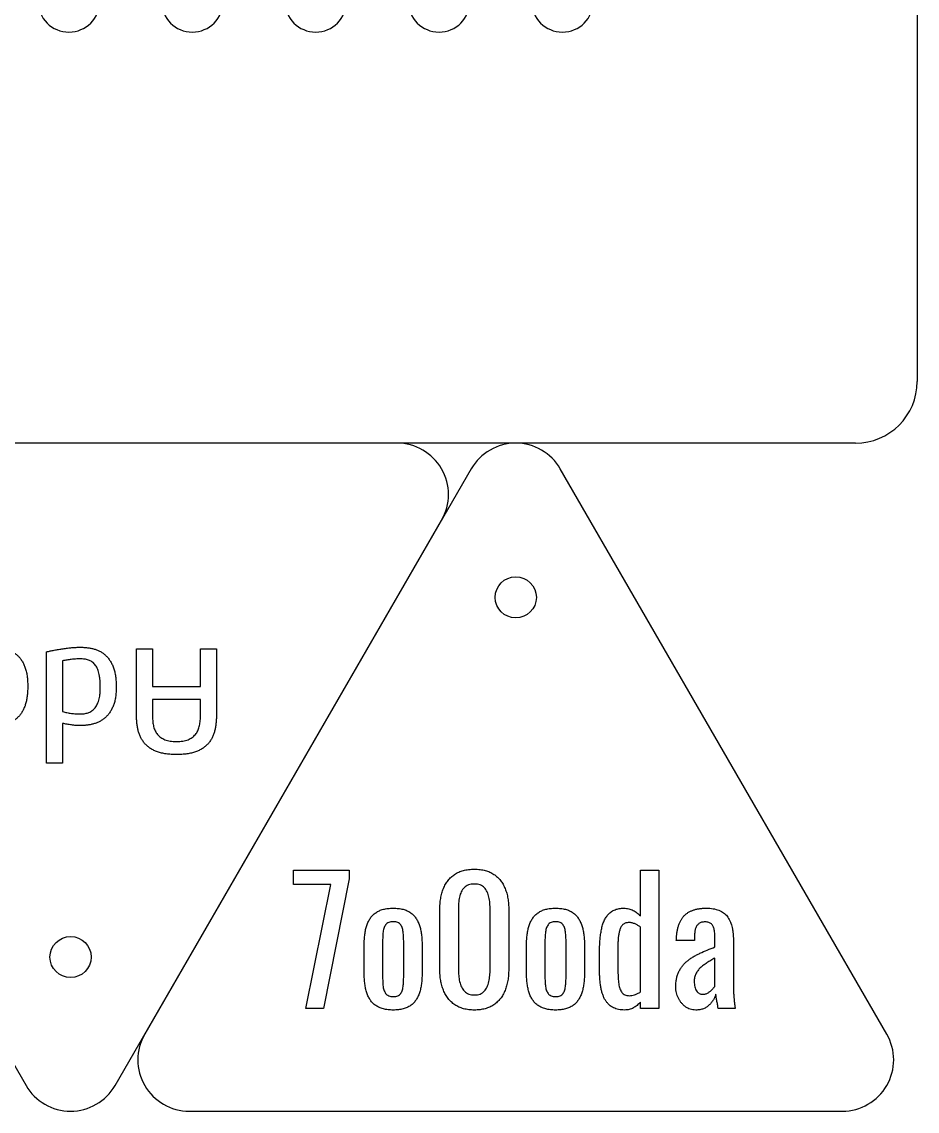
# Model space of a CAD drawing. Header units: millimetres. Extents: x 9 to 348, y 407 to 812.
# Drawn here: x 304.9 to 348.4, y 494.4 to 547.4 of the extents above; entities that cross this region are included whole.
import ezdxf

# ---------------------------------------------------------------- set-up
doc = ezdxf.new("R2010")
doc.units = ezdxf.units.MM

# ---------------------------------------------------------------- blocks, each defined once
blk = doc.blocks.new('Mahmoud')
at = {"color": 179, "linetype": 'Continuous', "lineweight": 25}
for p, q in [((16.212, 31.25), (0.335, 3.75)), ((36.419, 3.75), (20.542, 31.25)), ((7.57, 11.734), (10.279, 11.734)), ((7.57, 11.034), (7.57, 11.734)), ((10.279, 11.734), (10.279, 11.3)), ((24.441, 11.734), (25.336, 11.734)), ((24.441, 9.501), (24.441, 11.734)), ((25.336, 11.734), (25.336, 5)), ((10.279, 11.3), (9.025, 5)), ((9.384, 11.034), (7.57, 11.034)), ((8.164, 5), (9.384, 11.034)), ((14.682, 6.905), (14.682, 9.799)), ((15.585, 9.806), (15.585, 6.898)), ((17.131, 6.898), (17.131, 9.806)), ((18.035, 9.799), (18.035, 6.905)), ((24.441, 5.804), (24.441, 8.958)), ((27.07, 8.537), (27.07, 8.299)), ((11.005, 6.699), (11.005, 8.1)), ((11.9, 8.15), (11.9, 6.639)), ((12.928, 6.639), (12.928, 8.15)), ((13.821, 8.1), (13.821, 6.699)), ((18.9, 6.699), (18.9, 8.1)), ((19.795, 8.15), (19.795, 6.639)), ((20.822, 6.639), (20.822, 8.15)), ((21.716, 8.1), (21.716, 6.699)), ((23.346, 8.167), (23.346, 6.806)), ((27.07, 8.299), (26.184, 8.299)), ((28.064, 7.992), (28.064, 8.337)), ((28.959, 8.354), (28.959, 6.156)), ((22.452, 6.882), (22.452, 7.817)), ((28.064, 6.086), (28.064, 7.451)), ((9.025, 5), (8.164, 5)), ((24.441, 5), (24.441, 5.299)), ((25.336, 5), (24.441, 5)), ((29.043, 5), (28.224, 5)), ((2.5, 0), (34.254, 0))]:
    blk.add_line(p, q, dxfattribs=at)
blk.add_circle((18.377, 25), 1, dxfattribs=at)
for centre, start, end in [((18.377, 30), 30, 150), ((2.5, 2.5), 150, 270), ((34.254, 2.5), 270, 30)]:
    blk.add_arc(centre, 2.5, start, end, dxfattribs=at)
for points, knots in [([(14.682, 9.799), (14.684, 9.894), (14.688, 10.079), (14.721, 10.348), (14.777, 10.598), (14.851, 10.83), (14.952, 11.041), (15.077, 11.23), (15.229, 11.391), (15.373, 11.506), (15.501, 11.583), (15.604, 11.634), (15.714, 11.678), (15.831, 11.713), (15.955, 11.739), (16.085, 11.758), (16.221, 11.771), (16.315, 11.772), (16.362, 11.773)], [0, 0, 0, 0, 0.096748, 0.187953, 0.274419, 0.356809, 0.435413, 0.511308, 0.585219, 0.659881, 0.6981, 0.736939, 0.777028, 0.818109, 0.860855, 0.905174, 0.951646, 1, 1, 1, 1]), ([(16.362, 11.773), (16.41, 11.772), (16.503, 11.771), (16.64, 11.758), (16.769, 11.739), (16.892, 11.713), (17.009, 11.678), (17.118, 11.634), (17.22, 11.583), (17.347, 11.506), (17.49, 11.391), (17.641, 11.229), (17.765, 11.041), (17.864, 10.83), (17.941, 10.598), (17.996, 10.348), (18.029, 10.079), (18.033, 9.894), (18.035, 9.799)], [0, 0, 0, 0, 0.048458, 0.095029, 0.139445, 0.18188, 0.22305, 0.262844, 0.301399, 0.339348, 0.413849, 0.487639, 0.563698, 0.642294, 0.724991, 0.811643, 0.903044, 1, 1, 1, 1]), ([(16.362, 11.049), (16.311, 11.047), (16.215, 11.044), (16.079, 11.011), (15.962, 10.957), (15.865, 10.878), (15.79, 10.781), (15.724, 10.673), (15.675, 10.549), (15.628, 10.364), (15.593, 10.115), (15.587, 9.911), (15.585, 9.806)], [0, 0, 0, 0, 0.091553, 0.173644, 0.249176, 0.321845, 0.394513, 0.469588, 0.548591, 0.633327, 0.812084, 1, 1, 1, 1]), ([(17.131, 9.806), (17.131, 9.859), (17.129, 9.964), (17.119, 10.119), (17.099, 10.268), (17.074, 10.413), (17.041, 10.549), (16.991, 10.672), (16.929, 10.781), (16.854, 10.877), (16.761, 10.957), (16.646, 11.011), (16.51, 11.044), (16.414, 11.048), (16.362, 11.049)], [0, 0, 0, 0, 0.096027, 0.188625, 0.279557, 0.368158, 0.453006, 0.532284, 0.606887, 0.679354, 0.750591, 0.825732, 0.907402, 1, 1, 1, 1]), ([(11.005, 8.1), (11.006, 8.187), (11.009, 8.357), (11.034, 8.602), (11.073, 8.829), (11.129, 9.039), (11.204, 9.229), (11.303, 9.398), (11.425, 9.543), (11.546, 9.644), (11.654, 9.711), (11.743, 9.756), (11.838, 9.794), (11.941, 9.823), (12.05, 9.848), (12.166, 9.864), (12.289, 9.874), (12.374, 9.875), (12.417, 9.876)], [0, 0, 0, 0, 0.100602, 0.194658, 0.282645, 0.365712, 0.443668, 0.517414, 0.589084, 0.66081, 0.697451, 0.735373, 0.774265, 0.815319, 0.858039, 0.902992, 0.949938, 1, 1, 1, 1]), ([(12.417, 9.876), (12.461, 9.875), (12.546, 9.874), (12.669, 9.865), (12.785, 9.848), (12.894, 9.823), (12.996, 9.794), (13.091, 9.756), (13.178, 9.711), (13.284, 9.644), (13.403, 9.542), (13.525, 9.398), (13.622, 9.229), (13.697, 9.039), (13.753, 8.829), (13.792, 8.602), (13.817, 8.357), (13.82, 8.187), (13.821, 8.1)], [0, 0, 0, 0, 0.050187, 0.097713, 0.142319, 0.185145, 0.225856, 0.264845, 0.302448, 0.338787, 0.409981, 0.48153, 0.555225, 0.633375, 0.71665, 0.804856, 0.899147, 1, 1, 1, 1]), ([(18.9, 8.1), (18.901, 8.187), (18.904, 8.357), (18.929, 8.602), (18.968, 8.829), (19.024, 9.039), (19.099, 9.229), (19.198, 9.398), (19.32, 9.543), (19.441, 9.644), (19.549, 9.711), (19.637, 9.756), (19.733, 9.794), (19.836, 9.823), (19.945, 9.848), (20.061, 9.864), (20.184, 9.874), (20.269, 9.875), (20.312, 9.876)], [0, 0, 0, 0, 0.100602, 0.194658, 0.282645, 0.365712, 0.443668, 0.517414, 0.589084, 0.66081, 0.697451, 0.735373, 0.774265, 0.815319, 0.858039, 0.902992, 0.949938, 1, 1, 1, 1]), ([(20.312, 9.876), (20.356, 9.875), (20.44, 9.874), (20.564, 9.865), (20.68, 9.848), (20.788, 9.823), (20.891, 9.794), (20.985, 9.756), (21.073, 9.711), (21.179, 9.644), (21.298, 9.542), (21.42, 9.398), (21.517, 9.229), (21.592, 9.039), (21.648, 8.829), (21.687, 8.602), (21.712, 8.357), (21.715, 8.187), (21.716, 8.1)], [0, 0, 0, 0, 0.050187, 0.097713, 0.142319, 0.185145, 0.225856, 0.264845, 0.302448, 0.338787, 0.409981, 0.48153, 0.555225, 0.633375, 0.71665, 0.804856, 0.899147, 1, 1, 1, 1]), ([(22.452, 7.817), (22.453, 7.907), (22.455, 8.084), (22.472, 8.344), (22.502, 8.595), (22.54, 8.833), (22.593, 9.058), (22.67, 9.26), (22.768, 9.439), (22.866, 9.57), (22.957, 9.66), (23.032, 9.718), (23.115, 9.767), (23.206, 9.807), (23.304, 9.838), (23.409, 9.86), (23.521, 9.873), (23.599, 9.875), (23.639, 9.876)], [0, 0, 0, 0, 0.100208, 0.19745, 0.290621, 0.381243, 0.466885, 0.546811, 0.621602, 0.693395, 0.728658, 0.763883, 0.799326, 0.835726, 0.873944, 0.913416, 0.955488, 1, 1, 1, 1]), ([(23.639, 9.876), (23.679, 9.875), (23.757, 9.871), (23.871, 9.853), (23.98, 9.816), (24.116, 9.753), (24.276, 9.653), (24.386, 9.552), (24.441, 9.501)], [0, 0, 0, 0, 0.130683, 0.257597, 0.382186, 0.506662, 0.753706, 1, 1, 1, 1]), ([(26.184, 8.299), (26.186, 8.365), (26.191, 8.491), (26.21, 8.674), (26.24, 8.843), (26.281, 8.999), (26.331, 9.143), (26.393, 9.273), (26.466, 9.389), (26.549, 9.493), (26.643, 9.585), (26.751, 9.662), (26.869, 9.73), (27, 9.784), (27.143, 9.825), (27.297, 9.855), (27.464, 9.873), (27.579, 9.875), (27.639, 9.876)], [0, 0, 0, 0, 0.079678, 0.154271, 0.223649, 0.289183, 0.350712, 0.40894, 0.464136, 0.517609, 0.570412, 0.623865, 0.678642, 0.736118, 0.79597, 0.859555, 0.927746, 1, 1, 1, 1]), ([(27.639, 9.876), (27.696, 9.875), (27.807, 9.873), (27.968, 9.855), (28.116, 9.823), (28.252, 9.782), (28.373, 9.726), (28.483, 9.659), (28.578, 9.578), (28.661, 9.486), (28.731, 9.381), (28.792, 9.266), (28.845, 9.141), (28.887, 9.004), (28.919, 8.857), (28.942, 8.698), (28.957, 8.53), (28.958, 8.413), (28.959, 8.354)], [0, 0, 0, 0, 0.074505, 0.14368, 0.208631, 0.269234, 0.326549, 0.381026, 0.434229, 0.487329, 0.540911, 0.597054, 0.655172, 0.716272, 0.781334, 0.849744, 0.922909, 1, 1, 1, 1]), ([(12.417, 9.218), (12.377, 9.217), (12.302, 9.214), (12.198, 9.185), (12.111, 9.135), (12.046, 9.065), (11.999, 8.98), (11.959, 8.887), (11.933, 8.78), (11.914, 8.623), (11.902, 8.411), (11.901, 8.239), (11.9, 8.15)], [0, 0, 0, 0, 0.088759, 0.166829, 0.23733, 0.306233, 0.376735, 0.451251, 0.531445, 0.618018, 0.803366, 1, 1, 1, 1]), ([(12.928, 8.15), (12.927, 8.239), (12.925, 8.411), (12.912, 8.623), (12.893, 8.78), (12.868, 8.886), (12.831, 8.981), (12.785, 9.064), (12.722, 9.136), (12.637, 9.185), (12.533, 9.214), (12.457, 9.217), (12.417, 9.218)], [0, 0, 0, 0, 0.197276, 0.383289, 0.470144, 0.550386, 0.624476, 0.694757, 0.762665, 0.832626, 0.910951, 1, 1, 1, 1]), ([(20.312, 9.218), (20.272, 9.217), (20.197, 9.214), (20.092, 9.185), (20.006, 9.135), (19.941, 9.065), (19.894, 8.98), (19.854, 8.887), (19.828, 8.78), (19.809, 8.623), (19.797, 8.411), (19.795, 8.239), (19.795, 8.15)], [0, 0, 0, 0, 0.088759, 0.166829, 0.23733, 0.306233, 0.376735, 0.451251, 0.531445, 0.618018, 0.803366, 1, 1, 1, 1]), ([(20.822, 8.15), (20.822, 8.239), (20.82, 8.411), (20.807, 8.623), (20.788, 8.78), (20.763, 8.886), (20.726, 8.981), (20.68, 9.064), (20.617, 9.136), (20.532, 9.185), (20.428, 9.214), (20.352, 9.217), (20.312, 9.218)], [0, 0, 0, 0, 0.197276, 0.383289, 0.470144, 0.550386, 0.624476, 0.694757, 0.762665, 0.832626, 0.910951, 1, 1, 1, 1]), ([(23.873, 9.177), (23.848, 9.176), (23.8, 9.174), (23.732, 9.161), (23.669, 9.138), (23.612, 9.105), (23.564, 9.061), (23.519, 9.011), (23.483, 8.949), (23.443, 8.854), (23.405, 8.722), (23.371, 8.55), (23.351, 8.364), (23.348, 8.234), (23.346, 8.167)], [0, 0, 0, 0, 0.057969, 0.1120872, 0.1636963, 0.2142759, 0.2646774, 0.3171334, 0.3724269, 0.4314489, 0.5592445, 0.6955622, 0.8424836, 1, 1, 1, 1]), ([(24.441, 8.958), (24.401, 8.987), (24.319, 9.045), (24.206, 9.101), (24.11, 9.142), (24.033, 9.161), (23.954, 9.176), (23.9, 9.177), (23.873, 9.177)], [0, 0, 0, 0, 0.237512, 0.48528, 0.611338, 0.738627, 0.867224, 1, 1, 1, 1]), ([(27.579, 9.21), (27.55, 9.209), (27.494, 9.208), (27.415, 9.191), (27.344, 9.167), (27.282, 9.13), (27.23, 9.083), (27.183, 9.028), (27.147, 8.964), (27.118, 8.892), (27.096, 8.813), (27.081, 8.727), (27.073, 8.634), (27.071, 8.571), (27.07, 8.537)], [0, 0, 0, 0, 0.09055, 0.173788, 0.251246, 0.324465, 0.396523, 0.468713, 0.545814, 0.625795, 0.710488, 0.801126, 0.896963, 1, 1, 1, 1]), ([(28.064, 8.337), (28.064, 8.383), (28.063, 8.473), (28.057, 8.601), (28.046, 8.716), (28.032, 8.819), (28.013, 8.911), (27.982, 8.991), (27.944, 9.059), (27.894, 9.115), (27.834, 9.159), (27.76, 9.189), (27.674, 9.207), (27.612, 9.209), (27.579, 9.21)], [0, 0, 0, 0, 0.122003, 0.233596, 0.333945, 0.424217, 0.505087, 0.578323, 0.645237, 0.708552, 0.771022, 0.839376, 0.914659, 1, 1, 1, 1]), ([(26.158, 6.038), (26.16, 6.109), (26.164, 6.248), (26.191, 6.447), (26.238, 6.629), (26.304, 6.794), (26.387, 6.943), (26.485, 7.08), (26.596, 7.205), (26.723, 7.316), (26.86, 7.419), (27.007, 7.516), (27.166, 7.604), (27.393, 7.714), (27.693, 7.843), (27.939, 7.942), (28.064, 7.992)], [0, 0, 0, 0, 0.072893, 0.140642, 0.203651, 0.262754, 0.320251, 0.376559, 0.433057, 0.489556, 0.547403, 0.607086, 0.668081, 0.731385, 0.863104, 1, 1, 1, 1]), ([(28.064, 7.451), (27.996, 7.413), (27.863, 7.338), (27.674, 7.222), (27.501, 7.103), (27.349, 6.978), (27.223, 6.84), (27.141, 6.711), (27.096, 6.598), (27.07, 6.509), (27.056, 6.412), (27.054, 6.346), (27.053, 6.312)], [0, 0, 0, 0, 0.145524, 0.284319, 0.414508, 0.536224, 0.650711, 0.762802, 0.818806, 0.876657, 0.936753, 1, 1, 1, 1]), ([(16.362, 4.923), (16.315, 4.923), (16.223, 4.924), (16.088, 4.937), (15.96, 4.957), (15.837, 4.984), (15.722, 5.021), (15.612, 5.065), (15.509, 5.117), (15.381, 5.197), (15.235, 5.314), (15.085, 5.482), (14.957, 5.672), (14.856, 5.886), (14.778, 6.118), (14.723, 6.367), (14.688, 6.631), (14.684, 6.812), (14.682, 6.905)], [0, 0, 0, 0, 0.04801, 0.093727, 0.137764, 0.180256, 0.221122, 0.260885, 0.29996, 0.338659, 0.41451, 0.48973, 0.566867, 0.646494, 0.729645, 0.815828, 0.905581, 1, 1, 1, 1]), ([(15.585, 6.898), (15.588, 6.797), (15.594, 6.598), (15.632, 6.354), (15.683, 6.17), (15.733, 6.045), (15.8, 5.934), (15.877, 5.835), (15.973, 5.752), (16.089, 5.696), (16.22, 5.659), (16.313, 5.656), (16.362, 5.654)], [0, 0, 0, 0, 0.182198, 0.360594, 0.446412, 0.527018, 0.60434, 0.68023, 0.754892, 0.831035, 0.911338, 1, 1, 1, 1]), ([(18.035, 6.905), (18.033, 6.811), (18.029, 6.627), (17.995, 6.36), (17.938, 6.11), (17.86, 5.877), (17.759, 5.664), (17.633, 5.474), (17.482, 5.31), (17.339, 5.193), (17.212, 5.114), (17.11, 5.064), (17.001, 5.02), (16.886, 4.983), (16.764, 4.956), (16.636, 4.937), (16.502, 4.924), (16.41, 4.923), (16.362, 4.923)], [0, 0, 0, 0, 0.095754, 0.186827, 0.273596, 0.356838, 0.436552, 0.513204, 0.587899, 0.662937, 0.701113, 0.739679, 0.779104, 0.820016, 0.862554, 0.90617, 0.951938, 1, 1, 1, 1]), ([(16.362, 5.654), (16.412, 5.656), (16.507, 5.659), (16.64, 5.695), (16.754, 5.752), (16.846, 5.835), (16.92, 5.934), (16.984, 6.046), (17.035, 6.17), (17.083, 6.354), (17.122, 6.598), (17.128, 6.797), (17.131, 6.898)], [0, 0, 0, 0, 0.090334, 0.172243, 0.247262, 0.320439, 0.395154, 0.471923, 0.552721, 0.638547, 0.817368, 1, 1, 1, 1]), ([(12.417, 4.923), (12.374, 4.923), (12.289, 4.925), (12.166, 4.934), (12.05, 4.951), (11.941, 4.976), (11.838, 5.005), (11.743, 5.043), (11.654, 5.086), (11.547, 5.154), (11.425, 5.255), (11.303, 5.401), (11.204, 5.569), (11.129, 5.76), (11.073, 5.97), (11.034, 6.197), (11.009, 6.442), (11.006, 6.612), (11.005, 6.699)], [0, 0, 0, 0, 0.050055, 0.096994, 0.14194, 0.184654, 0.225702, 0.264588, 0.302297, 0.338933, 0.410649, 0.482662, 0.556397, 0.634341, 0.717396, 0.805371, 0.899413, 1, 1, 1, 1]), ([(11.9, 6.639), (11.901, 6.552), (11.903, 6.381), (11.914, 6.17), (11.933, 6.012), (11.959, 5.905), (11.999, 5.811), (12.046, 5.728), (12.112, 5.66), (12.198, 5.611), (12.302, 5.584), (12.377, 5.581), (12.417, 5.579)], [0, 0, 0, 0, 0.193941, 0.381031, 0.468888, 0.549448, 0.624304, 0.694355, 0.76228, 0.832652, 0.910836, 1, 1, 1, 1]), ([(13.821, 6.699), (13.82, 6.612), (13.817, 6.442), (13.792, 6.197), (13.753, 5.97), (13.697, 5.76), (13.622, 5.57), (13.524, 5.401), (13.404, 5.255), (13.284, 5.154), (13.178, 5.086), (13.09, 5.043), (12.996, 5.005), (12.894, 4.975), (12.785, 4.951), (12.669, 4.934), (12.546, 4.925), (12.461, 4.923), (12.417, 4.923)], [0, 0, 0, 0, 0.100838, 0.195115, 0.283309, 0.366571, 0.44471, 0.518394, 0.590289, 0.661472, 0.697806, 0.735194, 0.774177, 0.814882, 0.857702, 0.902301, 0.94982, 1, 1, 1, 1]), ([(12.417, 5.579), (12.457, 5.581), (12.533, 5.584), (12.637, 5.611), (12.722, 5.659), (12.785, 5.728), (12.831, 5.811), (12.868, 5.905), (12.893, 6.012), (12.912, 6.17), (12.925, 6.38), (12.927, 6.552), (12.928, 6.639)], [0, 0, 0, 0, 0.08946, 0.167903, 0.237729, 0.30463, 0.374455, 0.448887, 0.529498, 0.617647, 0.805416, 1, 1, 1, 1]), ([(20.312, 4.923), (20.269, 4.923), (20.184, 4.925), (20.061, 4.934), (19.945, 4.951), (19.836, 4.976), (19.733, 5.005), (19.638, 5.043), (19.549, 5.086), (19.441, 5.154), (19.32, 5.255), (19.198, 5.401), (19.099, 5.569), (19.024, 5.76), (18.968, 5.97), (18.929, 6.197), (18.904, 6.442), (18.901, 6.612), (18.9, 6.699)], [0, 0, 0, 0, 0.050055, 0.096994, 0.14194, 0.184654, 0.225702, 0.264588, 0.302297, 0.338933, 0.410649, 0.482662, 0.556397, 0.634341, 0.717396, 0.805371, 0.899413, 1, 1, 1, 1]), ([(19.795, 6.639), (19.795, 6.552), (19.797, 6.381), (19.809, 6.17), (19.828, 6.012), (19.854, 5.905), (19.893, 5.811), (19.941, 5.728), (20.007, 5.66), (20.092, 5.611), (20.197, 5.584), (20.272, 5.581), (20.312, 5.579)], [0, 0, 0, 0, 0.193941, 0.381031, 0.468888, 0.549448, 0.624304, 0.694355, 0.76228, 0.832652, 0.910836, 1, 1, 1, 1]), ([(21.716, 6.699), (21.715, 6.612), (21.712, 6.442), (21.687, 6.197), (21.648, 5.97), (21.592, 5.76), (21.517, 5.57), (21.419, 5.401), (21.299, 5.255), (21.179, 5.154), (21.073, 5.086), (20.985, 5.043), (20.891, 5.005), (20.788, 4.975), (20.68, 4.951), (20.564, 4.934), (20.44, 4.925), (20.356, 4.923), (20.312, 4.923)], [0, 0, 0, 0, 0.100838, 0.195115, 0.283309, 0.366571, 0.44471, 0.518394, 0.590289, 0.661472, 0.697806, 0.735194, 0.774177, 0.814882, 0.857702, 0.902301, 0.94982, 1, 1, 1, 1]), ([(20.312, 5.579), (20.352, 5.581), (20.427, 5.584), (20.531, 5.611), (20.616, 5.659), (20.68, 5.728), (20.726, 5.811), (20.763, 5.905), (20.788, 6.012), (20.807, 6.17), (20.82, 6.38), (20.822, 6.552), (20.822, 6.639)], [0, 0, 0, 0, 0.08946, 0.167903, 0.237729, 0.30463, 0.374455, 0.448887, 0.529498, 0.617647, 0.805416, 1, 1, 1, 1]), ([(23.663, 4.923), (23.614, 4.924), (23.518, 4.927), (23.379, 4.947), (23.25, 4.983), (23.131, 5.031), (23.021, 5.095), (22.92, 5.172), (22.83, 5.264), (22.748, 5.37), (22.678, 5.493), (22.617, 5.635), (22.565, 5.795), (22.523, 5.975), (22.491, 6.175), (22.469, 6.394), (22.454, 6.631), (22.452, 6.796), (22.452, 6.882)], [0, 0, 0, 0, 0.056356, 0.109535, 0.160239, 0.209075, 0.257032, 0.305389, 0.354, 0.404017, 0.457354, 0.516241, 0.580293, 0.65046, 0.7276, 0.81111, 0.90217, 1, 1, 1, 1]), ([(23.346, 6.806), (23.347, 6.751), (23.348, 6.645), (23.356, 6.49), (23.366, 6.342), (23.382, 6.203), (23.405, 6.075), (23.439, 5.96), (23.482, 5.86), (23.535, 5.773), (23.602, 5.703), (23.686, 5.655), (23.783, 5.625), (23.853, 5.622), (23.889, 5.62)], [0, 0, 0, 0, 0.111713, 0.217738, 0.318956, 0.415632, 0.504886, 0.586039, 0.660138, 0.728548, 0.793493, 0.856924, 0.925239, 1, 1, 1, 1]), ([(27.128, 4.923), (27.082, 4.924), (26.991, 4.927), (26.861, 4.961), (26.736, 5.009), (26.624, 5.083), (26.522, 5.169), (26.43, 5.269), (26.35, 5.379), (26.281, 5.5), (26.228, 5.629), (26.187, 5.761), (26.164, 5.899), (26.16, 5.991), (26.158, 6.038)], [0, 0, 0, 0, 0.084489, 0.165898, 0.246487, 0.327912, 0.410269, 0.491882, 0.574992, 0.66009, 0.745908, 0.830106, 0.914821, 1, 1, 1, 1]), ([(27.053, 6.312), (27.055, 6.266), (27.057, 6.179), (27.078, 6.055), (27.111, 5.947), (27.158, 5.854), (27.219, 5.779), (27.294, 5.726), (27.383, 5.694), (27.446, 5.69), (27.479, 5.688)], [0, 0, 0, 0, 0.162392, 0.3080877, 0.4408098, 0.5610613, 0.6721638, 0.7783301, 0.8840666, 1, 1, 1, 1]), ([(27.479, 5.688), (27.501, 5.689), (27.545, 5.691), (27.61, 5.705), (27.673, 5.728), (27.751, 5.773), (27.843, 5.839), (27.924, 5.914), (27.98, 5.976), (28.016, 6.016), (28.043, 6.052), (28.057, 6.075), (28.064, 6.086)], [0, 0, 0, 0, 0.0908306, 0.1799882, 0.2696312, 0.3617814, 0.5482769, 0.7301024, 0.8151963, 0.887557, 0.9488332, 1, 1, 1, 1]), ([(28.959, 6.156), (28.96, 6.083), (28.962, 5.939), (28.969, 5.728), (28.986, 5.528), (29.004, 5.341), (29.024, 5.167), (29.037, 5.054), (29.043, 5)], [0, 0, 0, 0, 0.189783, 0.372388, 0.545994, 0.707318, 0.85838, 1, 1, 1, 1]), ([(23.889, 5.62), (23.933, 5.623), (24.023, 5.629), (24.162, 5.665), (24.304, 5.722), (24.394, 5.776), (24.441, 5.804)], [0, 0, 0, 0, 0.220863, 0.462117, 0.723924, 1, 1, 1, 1]), ([(28.107, 5.697), (28.091, 5.65), (28.06, 5.555), (27.985, 5.42), (27.896, 5.288), (27.805, 5.186), (27.724, 5.109), (27.655, 5.059), (27.581, 5.017), (27.501, 4.983), (27.416, 4.956), (27.325, 4.937), (27.229, 4.924), (27.162, 4.923), (27.128, 4.923)], [0, 0, 0, 0, 0.110048, 0.223041, 0.340721, 0.464262, 0.527873, 0.590258, 0.653474, 0.717091, 0.783046, 0.851978, 0.924447, 1, 1, 1, 1]), ([(28.224, 5), (28.215, 5.05), (28.194, 5.16), (28.16, 5.334), (28.128, 5.517), (28.113, 5.639), (28.107, 5.697)], [0, 0, 0, 0, 0.214158, 0.477312, 0.75333, 1, 1, 1, 1]), ([(24.441, 5.299), (24.387, 5.247), (24.281, 5.144), (24.128, 5.042), (23.998, 4.977), (23.892, 4.947), (23.78, 4.925), (23.703, 4.923), (23.663, 4.923)], [0, 0, 0, 0, 0.252037, 0.497036, 0.617399, 0.739498, 0.866644, 1, 1, 1, 1])]:
    blk.add_open_spline(points, degree=3, knots=knots, dxfattribs=at)
blk = doc.blocks.new('Adel')
at = {"color": 179, "linetype": 'Continuous', "lineweight": 25}
for p, q in [((16.212, 31.25), (0.335, 3.75)), ((36.419, 3.75), (20.542, 31.25)), ((18.765, 13.633), (18.765, 15.574)), ((18.765, 15.574), (19.541, 15.574)), ((19.541, 15.574), (19.541, 10.151)), ((24.692, 10), (24.692, 15.574)), ((24.692, 15.574), (25.468, 15.574)), ((25.468, 15.574), (25.468, 10)), ((11.286, 10), (11.286, 13.296)), ((12.062, 13.3), (12.062, 12.469)), ((14.391, 12.469), (14.391, 13.3)), ((15.167, 13.296), (15.167, 10)), ((18.765, 10.586), (18.765, 13.059)), ((12.062, 12.469), (14.391, 12.469)), ((23.704, 12.22), (23.704, 11.623)), ((14.391, 11.834), (12.062, 11.834)), ((12.062, 11.834), (12.062, 10)), ((14.391, 10), (14.391, 11.834)), ((21.235, 12.117), (22.928, 12.117)), ((23.704, 11.623), (21.235, 11.623)), ((23.475, 10.632), (23.544, 10.084)), ((12.062, 10), (11.286, 10)), ((15.167, 10), (14.391, 10)), ((25.468, 10), (24.692, 10)), ((2.5, 0), (34.254, 0))]:
    blk.add_line(p, q, dxfattribs=at)
blk.add_circle((18.377, 25), 1, dxfattribs=at)
for centre, start, end in [((18.377, 30), 30, 150), ((2.5, 2.5), 150, 270), ((34.254, 2.5), 270, 30)]:
    blk.add_arc(centre, 2.5, start, end, dxfattribs=at)
for points, knots in [([(11.286, 13.296), (11.287, 13.364), (11.289, 13.496), (11.308, 13.688), (11.338, 13.872), (11.379, 14.047), (11.435, 14.212), (11.507, 14.366), (11.596, 14.508), (11.701, 14.639), (11.824, 14.756), (11.966, 14.86), (12.126, 14.948), (12.304, 15.022), (12.503, 15.08), (12.723, 15.122), (12.966, 15.145), (13.135, 15.149), (13.223, 15.151)], [0, 0, 0, 0, 0.0653666, 0.1281465, 0.1881977, 0.2462221, 0.3024544, 0.3569212, 0.4108174, 0.4649084, 0.5197112, 0.5759164, 0.6347352, 0.6966717, 0.7633285, 0.8356676, 0.9142576, 1, 1, 1, 1]), ([(13.223, 15.151), (13.312, 15.149), (13.481, 15.145), (13.724, 15.122), (13.945, 15.08), (14.145, 15.022), (14.325, 14.948), (14.486, 14.86), (14.628, 14.756), (14.751, 14.639), (14.856, 14.507), (14.947, 14.366), (15.018, 14.212), (15.074, 14.047), (15.115, 13.872), (15.145, 13.688), (15.164, 13.496), (15.166, 13.364), (15.167, 13.296)], [0, 0, 0, 0, 0.085584, 0.164028, 0.236583, 0.303459, 0.365939, 0.42496, 0.481061, 0.535763, 0.589753, 0.64374, 0.698106, 0.754234, 0.812151, 0.872091, 0.934754, 1, 1, 1, 1]), ([(13.231, 14.516), (13.176, 14.515), (13.071, 14.513), (12.922, 14.497), (12.787, 14.468), (12.667, 14.429), (12.56, 14.378), (12.464, 14.32), (12.38, 14.251), (12.306, 14.173), (12.242, 14.088), (12.189, 13.995), (12.147, 13.894), (12.114, 13.786), (12.092, 13.672), (12.074, 13.553), (12.064, 13.428), (12.063, 13.343), (12.062, 13.3)], [0, 0, 0, 0, 0.084564, 0.161611, 0.231812, 0.296386, 0.356525, 0.413827, 0.469461, 0.524423, 0.578765, 0.633642, 0.689056, 0.747191, 0.806817, 0.868746, 0.933046, 1, 1, 1, 1]), ([(14.391, 13.3), (14.39, 13.343), (14.389, 13.428), (14.379, 13.553), (14.361, 13.672), (14.337, 13.786), (14.307, 13.894), (14.262, 13.994), (14.21, 14.088), (14.146, 14.173), (14.073, 14.251), (13.988, 14.319), (13.892, 14.378), (13.785, 14.428), (13.666, 14.468), (13.533, 14.497), (13.387, 14.513), (13.284, 14.515), (13.231, 14.516)], [0, 0, 0, 0, 0.0672783, 0.131889, 0.1941178, 0.254149, 0.3124005, 0.3683071, 0.4234501, 0.4780544, 0.5328903, 0.5892368, 0.6468151, 0.7072455, 0.7715917, 0.8410183, 0.9173051, 1, 1, 1, 1]), ([(16.155, 11.865), (16.156, 11.95), (16.159, 12.113), (16.184, 12.347), (16.227, 12.559), (16.286, 12.75), (16.363, 12.921), (16.448, 13.076), (16.548, 13.212), (16.66, 13.331), (16.783, 13.434), (16.917, 13.522), (17.061, 13.593), (17.215, 13.647), (17.376, 13.689), (17.544, 13.718), (17.719, 13.737), (17.837, 13.739), (17.898, 13.739)], [0, 0, 0, 0, 0.0870562, 0.1669982, 0.240421, 0.3083209, 0.3717265, 0.4317591, 0.4891632, 0.544582, 0.5991234, 0.6535504, 0.707788, 0.7634251, 0.8202468, 0.8787633, 0.9382022, 1, 1, 1, 1]), ([(17.898, 13.739), (17.972, 13.738), (18.116, 13.736), (18.332, 13.71), (18.547, 13.675), (18.691, 13.647), (18.765, 13.633)], [0, 0, 0, 0, 0.253206, 0.49637, 0.742465, 1, 1, 1, 1]), ([(20.459, 11.834), (20.46, 11.92), (20.463, 12.083), (20.485, 12.318), (20.521, 12.532), (20.573, 12.727), (20.639, 12.902), (20.721, 13.058), (20.811, 13.199), (20.919, 13.32), (21.038, 13.425), (21.169, 13.515), (21.313, 13.586), (21.468, 13.644), (21.634, 13.685), (21.809, 13.718), (21.992, 13.735), (22.118, 13.738), (22.182, 13.739)], [0, 0, 0, 0, 0.086515, 0.165887, 0.239301, 0.306483, 0.369479, 0.428662, 0.484901, 0.539041, 0.592129, 0.645786, 0.699629, 0.755296, 0.813066, 0.872943, 0.935104, 1, 1, 1, 1]), ([(22.182, 13.739), (22.245, 13.738), (22.368, 13.736), (22.545, 13.715), (22.71, 13.682), (22.86, 13.632), (22.998, 13.573), (23.123, 13.5), (23.238, 13.42), (23.339, 13.326), (23.427, 13.222), (23.504, 13.107), (23.567, 12.982), (23.618, 12.847), (23.655, 12.702), (23.685, 12.549), (23.701, 12.387), (23.703, 12.277), (23.704, 12.22)], [0, 0, 0, 0, 0.077769, 0.150155, 0.218088, 0.282306, 0.343067, 0.401633, 0.458611, 0.514248, 0.569702, 0.625399, 0.682259, 0.740835, 0.801752, 0.864841, 0.930778, 1, 1, 1, 1]), ([(17.904, 13.175), (17.839, 13.172), (17.711, 13.167), (17.555, 13.129), (17.437, 13.085), (17.356, 13.037), (17.28, 12.98), (17.211, 12.91), (17.148, 12.828), (17.093, 12.734), (17.045, 12.627), (17.003, 12.507), (16.969, 12.372), (16.947, 12.22), (16.933, 12.05), (16.931, 11.931), (16.931, 11.869)], [0, 0, 0, 0, 0.104331, 0.206426, 0.256596, 0.306385, 0.356992, 0.409664, 0.464056, 0.522355, 0.584785, 0.65247, 0.726168, 0.808106, 0.899472, 1, 1, 1, 1]), ([(18.765, 13.059), (18.694, 13.076), (18.551, 13.11), (18.335, 13.146), (18.12, 13.171), (17.976, 13.174), (17.904, 13.175)], [0, 0, 0, 0, 0.2530686, 0.5046891, 0.7529788, 1, 1, 1, 1]), ([(22.121, 13.246), (22.085, 13.245), (22.015, 13.243), (21.914, 13.23), (21.821, 13.208), (21.734, 13.178), (21.657, 13.136), (21.585, 13.088), (21.523, 13.028), (21.467, 12.961), (21.419, 12.885), (21.376, 12.8), (21.339, 12.707), (21.306, 12.606), (21.28, 12.496), (21.26, 12.377), (21.243, 12.25), (21.237, 12.162), (21.235, 12.117)], [0, 0, 0, 0, 0.066434, 0.128605, 0.187091, 0.243224, 0.296854, 0.349459, 0.401684, 0.454586, 0.509445, 0.567908, 0.629288, 0.69398, 0.763637, 0.837912, 0.916465, 1, 1, 1, 1]), ([(22.928, 12.117), (22.927, 12.162), (22.926, 12.251), (22.918, 12.379), (22.901, 12.498), (22.879, 12.608), (22.852, 12.711), (22.816, 12.803), (22.776, 12.888), (22.728, 12.964), (22.674, 13.03), (22.614, 13.088), (22.547, 13.137), (22.474, 13.177), (22.395, 13.208), (22.309, 13.23), (22.217, 13.243), (22.154, 13.245), (22.121, 13.246)], [0, 0, 0, 0, 0.086594, 0.167771, 0.243893, 0.315089, 0.381647, 0.444402, 0.503414, 0.559583, 0.613665, 0.666002, 0.717946, 0.770432, 0.823715, 0.879255, 0.937803, 1, 1, 1, 1]), ([(17.917, 9.929), (17.856, 9.93), (17.736, 9.932), (17.56, 9.95), (17.39, 9.976), (17.227, 10.014), (17.071, 10.065), (16.926, 10.135), (16.789, 10.221), (16.664, 10.326), (16.549, 10.448), (16.449, 10.59), (16.361, 10.749), (16.285, 10.927), (16.225, 11.128), (16.185, 11.352), (16.159, 11.601), (16.156, 11.774), (16.155, 11.865)], [0, 0, 0, 0, 0.060796, 0.119625, 0.176319, 0.231992, 0.286054, 0.339267, 0.392584, 0.446392, 0.501558, 0.558752, 0.619055, 0.682698, 0.751492, 0.826736, 0.909532, 1, 1, 1, 1]), ([(16.931, 11.869), (16.932, 11.802), (16.933, 11.677), (16.945, 11.497), (16.965, 11.336), (16.995, 11.193), (17.032, 11.065), (17.079, 10.953), (17.13, 10.853), (17.191, 10.766), (17.26, 10.693), (17.334, 10.633), (17.416, 10.584), (17.506, 10.549), (17.601, 10.524), (17.702, 10.507), (17.809, 10.495), (17.882, 10.494), (17.92, 10.494)], [0, 0, 0, 0, 0.101418, 0.192882, 0.275817, 0.350057, 0.417068, 0.479204, 0.535899, 0.589661, 0.639873, 0.689138, 0.736862, 0.785397, 0.835543, 0.88759, 0.942519, 1, 1, 1, 1]), ([(22.362, 9.929), (22.291, 9.931), (22.153, 9.933), (21.95, 9.948), (21.756, 9.974), (21.572, 10.008), (21.4, 10.059), (21.241, 10.124), (21.098, 10.21), (20.968, 10.309), (20.854, 10.43), (20.751, 10.567), (20.665, 10.725), (20.589, 10.901), (20.529, 11.1), (20.489, 11.323), (20.463, 11.57), (20.46, 11.744), (20.459, 11.834)], [0, 0, 0, 0, 0.06803, 0.133054, 0.195249, 0.255232, 0.312204, 0.366849, 0.419606, 0.471341, 0.523675, 0.578082, 0.63534, 0.695952, 0.761497, 0.833924, 0.912919, 1, 1, 1, 1]), ([(21.235, 11.623), (21.237, 11.578), (21.241, 11.49), (21.254, 11.361), (21.275, 11.241), (21.301, 11.129), (21.335, 11.026), (21.381, 10.933), (21.435, 10.848), (21.5, 10.772), (21.576, 10.705), (21.663, 10.649), (21.761, 10.6), (21.87, 10.56), (21.993, 10.529), (22.131, 10.51), (22.283, 10.496), (22.39, 10.495), (22.446, 10.494)], [0, 0, 0, 0, 0.0706787, 0.1375824, 0.2010581, 0.2606147, 0.3170385, 0.3706629, 0.4225402, 0.4738146, 0.5258409, 0.5793054, 0.6357496, 0.6956451, 0.7607639, 0.8332995, 0.9127682, 1, 1, 1, 1]), ([(22.446, 10.494), (22.489, 10.495), (22.578, 10.497), (22.715, 10.504), (22.857, 10.518), (22.998, 10.538), (23.134, 10.562), (23.261, 10.584), (23.374, 10.606), (23.444, 10.624), (23.475, 10.632)], [0, 0, 0, 0, 0.123002, 0.256768, 0.396311, 0.533326, 0.667684, 0.793686, 0.907191, 1, 1, 1, 1]), ([(19.541, 10.151), (19.481, 10.137), (19.357, 10.109), (19.163, 10.069), (18.956, 10.032), (18.741, 9.997), (18.524, 9.967), (18.313, 9.947), (18.112, 9.932), (17.981, 9.93), (17.917, 9.929)], [0, 0, 0, 0, 0.112865, 0.233465, 0.361061, 0.496372, 0.631855, 0.760711, 0.883158, 1, 1, 1, 1]), ([(17.92, 10.494), (17.989, 10.495), (18.131, 10.498), (18.343, 10.519), (18.555, 10.55), (18.695, 10.574), (18.765, 10.586)], [0, 0, 0, 0, 0.24604, 0.496924, 0.75062, 1, 1, 1, 1]), ([(23.544, 10.084), (23.505, 10.074), (23.424, 10.054), (23.295, 10.026), (23.155, 10), (22.952, 9.967), (22.686, 9.936), (22.471, 9.932), (22.362, 9.929)], [0, 0, 0, 0, 0.100708, 0.210201, 0.330368, 0.459311, 0.727608, 1, 1, 1, 1])]:
    blk.add_open_spline(points, degree=3, knots=knots, dxfattribs=at)
blk = doc.blocks.new('2-Box Side left')
at = {"color": 179, "linetype": 'Continuous', "lineweight": 25}
for p, q in [((124.5, 67.5), (124.5, 3)), ((121.5, 0), (3, 0))]:
    blk.add_line(p, q, dxfattribs=at)
for centre, radius, start in [((83.25, 21.5), 1.5, 180), ((89.25, 21.5), 1.5, 180), ((95.25, 21.5), 1.5, 180), ((101.25, 21.5), 1.5, 180), ((107.25, 21.5), 1.5, 180), ((121.5, 3), 3, 270)]:
    blk.add_arc(centre, radius, start, 0, dxfattribs=at)

msp = doc.modelspace()

# ---------------------------------------------------------------- block references
at = {"color": 7, "linetype": 'Continuous'}
for name, p in [('2-Box Side left', (223.917, 526.922)), ('Mahmoud', (310.52, 494.422))]:
    msp.add_blockref(name, p, dxfattribs=at)
at = {"color": 7, "linetype": 'Continuous', "rotation": 180}
msp.add_blockref('Adel', (325.624, 526.922), dxfattribs=at)

doc.saveas('drawing.dxf')
